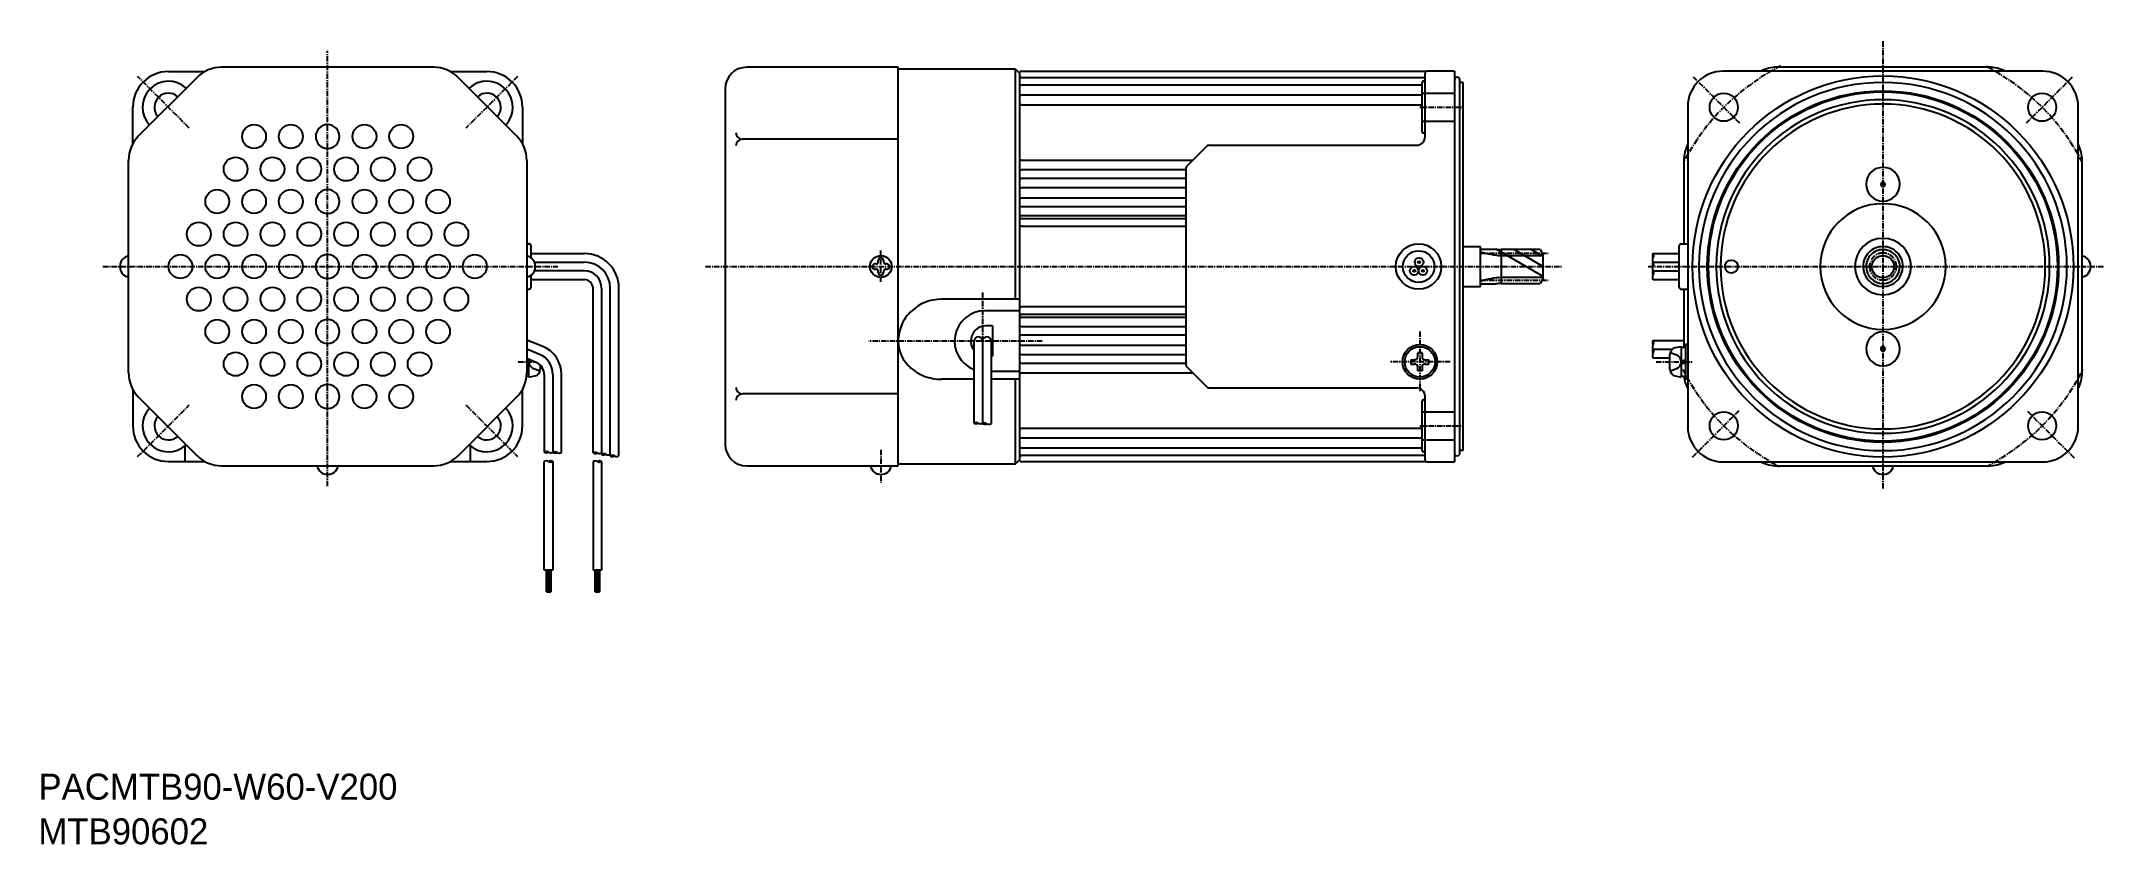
# Model space of a CAD drawing. Extents: x 66 to 542, y 18 to 203.
import ezdxf

# ---------------------------------------------------------------- set-up
doc = ezdxf.new("R2010")
doc.units = 0
doc.linetypes.add('CENTER', pattern=[2, 1.25, -0.25, 0.25, -0.25])
doc.layers.get('0').update_dxf_attribs({"linetype": 'CONTINUOUS'})
doc.layers.add('CENTER', color=1, linetype='CONTINUOUS')

msp = doc.modelspace()

# ---------------------------------------------------------------- linework, layer by layer
at = {"color": 7, "linetype": 'CONTINUOUS'}
for p, q in [((95.17, 196.28), (103.59, 196.28)), ((131.97, 197.28), (107.46, 197.28)), ((156.48, 197.28), (131.97, 197.28)), ((160.35, 196.28), (168.77, 196.28)), ((263.78, 197.28), (228.78, 197.28)), ((263.78, 105.28), (263.78, 197.28)), ((263.78, 196.93), (290.78, 196.93)), ((290.78, 196.93), (290.78, 143.73)), ((290.78, 196.93), (291.78, 195.93)), ((291.78, 195.86), (291.78, 106.63)), ((292.28, 196.36), (385.84, 196.36)), ((385.48, 181.28), (385.48, 195.88)), ((392.28, 196.38), (385.98, 196.38)), ((392.28, 196.38), (392.28, 106.18)), ((491.25, 196.38), (454.35, 196.38)), ((491.25, 197.28), (466.75, 197.28)), ((515.76, 197.28), (491.25, 197.28)), ((528.15, 196.38), (491.25, 196.38)), ((101.81, 194.94), (88.31, 181.44)), ((175.63, 181.44), (162.14, 194.94)), ((223.78, 192.28), (223.78, 110.28)), ((292.27, 194.92), (385.48, 194.92)), ((384.78, 193.11), (292.28, 193.11)), ((384.78, 190.86), (292.28, 190.86)), ((384.78, 191.3), (384.78, 193.75)), ((384.78, 184.8), (384.78, 191.3)), ((385.48, 194.05), (385.08, 194.05)), ((393.48, 108.18), (393.48, 194.38)), ((394.28, 193.78), (393.48, 193.78)), ((394.28, 108.78), (394.28, 193.78)), ((86.97, 179.66), (86.97, 188.08)), ((176.97, 188.08), (176.97, 179.66)), ((292.27, 188.64), (384.78, 188.64)), ((446.15, 188.18), (446.15, 114.38)), ((536.35, 114.38), (536.35, 188.18)), ((384.78, 182.35), (384.78, 184.8)), ((385.48, 182.05), (385.08, 182.05)), ((263.78, 180.67), (227.77, 180.67)), ((335.14, 179.13), (330.43, 174.43)), ((335.49, 179.28), (383.48, 179.28)), ((85.97, 126.77), (85.97, 175.79)), ((177.97, 175.79), (177.97, 126.77)), ((292.28, 175.86), (331.87, 175.86)), ((330.28, 173.59), (292.28, 173.59)), ((330.28, 171.57), (292.28, 171.57)), ((330.28, 128.49), (330.28, 174.07)), ((445.25, 175.79), (445.25, 156.53)), ((537.25, 126.77), (537.25, 175.79)), ((330.28, 169.44), (292.28, 169.44)), ((330.28, 167.05), (292.28, 167.05)), ((330.28, 165.1), (292.28, 165.1)), ((292.28, 163.03), (330.28, 163.03)), ((292.28, 162.36), (330.28, 162.36)), ((292.28, 160.6), (330.28, 160.6)), ((177.97, 156.53), (178.47, 156.53)), ((178.97, 153.28), (178.97, 156.03)), ((178.97, 154.28), (191.27, 154.28)), ((259.18, 152.38), (259.18, 152.68)), ((260.38, 152.68), (260.38, 152.38)), ((394.28, 155.88), (398.28, 155.88)), ((398.28, 146.68), (398.28, 155.88)), ((398.28, 155.28), (401.81, 155.28)), ((412.08, 155.18), (403.08, 155.18)), ((403.08, 153.83), (412.78, 153.83)), ((412.08, 155.18), (412.78, 153.96)), ((412.78, 148.59), (412.78, 153.96)), ((438.15, 154.28), (444.15, 154.28)), ((444.15, 146.53), (444.15, 156.03)), ((444.65, 156.53), (446.15, 156.53)), ((178.97, 146.53), (178.97, 149.28)), ((178.97, 148.28), (191.27, 148.28)), ((179.76, 152.28), (191.27, 152.28)), ((191.27, 150.28), (179.76, 150.28)), ((258.68, 151.88), (258.38, 151.88)), ((258.38, 150.68), (258.68, 150.68)), ((259.18, 149.88), (259.18, 150.18)), ((260.38, 150.18), (260.38, 149.88)), ((261.18, 151.88), (260.88, 151.88)), ((260.88, 150.68), (261.18, 150.68)), ((412.78, 148.73), (403.08, 148.73)), ((412.78, 148.59), (412.08, 147.38)), ((438.15, 152.28), (444.15, 152.28)), ((438.15, 150.28), (444.15, 150.28)), ((438.15, 148.28), (444.15, 148.28)), ((177.97, 146.03), (178.47, 146.03)), ((193.27, 108.24), (193.27, 146.28)), ((195.27, 146.28), (195.27, 107.94)), ((197.27, 107.57), (197.27, 146.28)), ((199.27, 107.57), (199.27, 146.28)), ((291.78, 143.73), (273.78, 143.73)), ((394.28, 146.68), (398.28, 146.68)), ((398.28, 147.28), (401.81, 147.28)), ((403.08, 147.38), (412.08, 147.38)), ((444.65, 146.03), (446.15, 146.03)), ((445.25, 146.03), (445.25, 132.65)), ((286.75, 141.06), (283.75, 141.06)), ((291.78, 141.06), (286.78, 141.06)), ((330.28, 141.96), (292.28, 141.96)), ((330.28, 140.2), (292.28, 140.2)), ((330.28, 139.53), (292.28, 139.53)), ((177.97, 134.39), (181.67, 132.86)), ((281.28, 134.06), (281.28, 115.12)), ((283.28, 134.06), (283.28, 115.12)), ((285.55, 137.56), (284.05, 137.56)), ((285.28, 134.06), (285.28, 115.01)), ((285.55, 137.56), (285.55, 130.56)), ((292.28, 137.46), (330.28, 137.46)), ((292.28, 135.51), (330.28, 135.51)), ((438.15, 134.23), (445.25, 134.23)), ((180.91, 131.01), (177.97, 132.23)), ((180.14, 129.16), (177.97, 130.06)), ((177.97, 129.63), (178.47, 129.54)), ((177.97, 128.92), (178.47, 128.83)), ((178.47, 125.78), (178.47, 129.85)), ((285.55, 130.56), (285.28, 130.56)), ((292.28, 133.11), (330.28, 133.11)), ((292.28, 130.99), (330.28, 130.99)), ((292.28, 128.97), (330.28, 128.97)), ((382.18, 129.78), (383.03, 129.78)), ((382.18, 129.78), (382.18, 128.78)), ((382.18, 128.78), (383.03, 128.78)), ((384.78, 131.38), (383.78, 131.38)), ((383.78, 130.53), (383.78, 131.38)), ((384.78, 131.38), (384.78, 130.53)), ((385.53, 129.78), (386.38, 129.78)), ((385.53, 128.78), (386.38, 128.78)), ((386.38, 128.78), (386.38, 129.78)), ((438.15, 132.23), (442.64, 132.23)), ((438.15, 130.23), (442.05, 130.23)), ((442.05, 127.52), (442.05, 131.04)), ((444.65, 132.78), (443.27, 132.51)), ((444.65, 132.78), (444.65, 125.78)), ((444.65, 132.65), (445.65, 132.65)), ((444.65, 129.54), (445.65, 129.73)), ((444.65, 128.83), (445.65, 129.02)), ((446.15, 133.28), (445.65, 133.28)), ((445.65, 133.28), (445.65, 125.28)), ((445.65, 132.6), (445.65, 128.82)), ((178.47, 125.9), (177.92, 125.9)), ((178.47, 125.78), (179.85, 126.04)), ((181.07, 128.56), (181.07, 127.52)), ((182, 126.39), (182, 108.44)), ((184, 126.39), (184, 108.34)), ((186, 108.34), (186, 126.39)), ((281.28, 125.25), (273.78, 125.25)), ((286.75, 127.06), (285.28, 127.06)), ((291.78, 125.25), (285.28, 125.25)), ((291.78, 127.06), (286.78, 127.06)), ((290.78, 125.25), (290.78, 105.63)), ((331.87, 126.7), (292.28, 126.7)), ((330.43, 128.13), (335.14, 123.43)), ((383.78, 127.18), (383.78, 128.03)), ((384.78, 127.18), (383.78, 127.18)), ((384.78, 128.03), (384.78, 127.18)), ((443.27, 126.04), (444.65, 125.78)), ((445.65, 125.9), (444.65, 125.9)), ((446.15, 125.28), (445.65, 125.28)), ((86.97, 122.9), (86.97, 114.48)), ((88.31, 121.11), (101.81, 107.62)), ((162.14, 107.62), (175.63, 121.11)), ((176.97, 114.48), (176.97, 122.9)), ((263.78, 121.89), (227.77, 121.89)), ((335.49, 123.28), (383.48, 123.28)), ((384.78, 117.76), (384.78, 120.21)), ((385.48, 120.51), (385.08, 120.51)), ((385.48, 106.68), (385.48, 121.28)), ((384.78, 111.26), (384.78, 117.76)), ((98.97, 109.86), (98.97, 106.28)), ((164.97, 106.28), (164.97, 109.86)), ((292.27, 111.7), (384.78, 111.7)), ((384.78, 113.92), (292.28, 113.92)), ((384.78, 108.81), (384.78, 111.26)), ((95.17, 106.28), (103.59, 106.28)), ((107.46, 105.28), (129.52, 105.28)), ((129.52, 105.28), (131.97, 105.28)), ((131.97, 105.28), (134.42, 105.28)), ((134.42, 105.28), (156.48, 105.28)), ((160.35, 106.28), (168.77, 106.28)), ((182, 81.18), (182, 106.27)), ((184, 106.27), (184, 81.18)), ((193.27, 106.27), (193.27, 81.18)), ((195.27, 106.27), (195.27, 81.18)), ((228.78, 105.28), (263.78, 105.28)), ((290.78, 105.63), (263.78, 105.63)), ((290.78, 105.63), (291.78, 106.63)), ((292.28, 109.44), (384.78, 109.44)), ((385.48, 107.64), (292.28, 107.64)), ((385.84, 106.2), (292.28, 106.2)), ((385.48, 108.51), (385.08, 108.51)), ((385.98, 106.18), (392.28, 106.18)), ((394.28, 108.78), (393.48, 108.78)), ((454.35, 106.18), (491.25, 106.18)), ((466.75, 105.28), (491.25, 105.28)), ((491.25, 106.18), (528.15, 106.18)), ((491.25, 105.28), (515.76, 105.28)), ((184, 81.18), (182, 81.18)), ((182.5, 76.18), (182.5, 81.18)), ((183.5, 81.18), (183.5, 76.18)), ((195.27, 81.18), (193.27, 81.18)), ((193.77, 76.18), (193.77, 81.18)), ((194.77, 81.18), (194.77, 76.18)), ((182.5, 76.18), (183.5, 76.18)), ((193.77, 76.18), (194.77, 76.18))]:
    msp.add_line(p, q, dxfattribs=at)
at = {"color": 3, "linetype": 'CONTINUOUS'}
for p, q in [((384.78, 191.3), (392.28, 191.3)), ((384.78, 184.8), (392.28, 184.8)), ((412.78, 148.97), (401.87, 155.27)), ((403.08, 155.18), (403.08, 147.38)), ((406.03, 155.18), (412.78, 151.28)), ((410.03, 155.18), (412.78, 153.59)), ((443.62, 130.8), (442.09, 131.38)), ((179.5, 127.76), (181.03, 127.18)), ((442.09, 127.18), (443.62, 127.76)), ((384.78, 117.76), (392.28, 117.76)), ((384.78, 111.26), (392.28, 111.26)), ((182.5, 81.04), (182.63, 81.18)), ((182.5, 80.9), (182.77, 81.18)), ((182.5, 80.76), (182.92, 81.18)), ((182.5, 80.62), (183.06, 81.18)), ((182.5, 80.48), (183.2, 81.18)), ((182.5, 80.34), (183.34, 81.18)), ((182.5, 80.19), (183.48, 81.18)), ((182.5, 80.05), (183.5, 81.05)), ((193.77, 81.14), (193.8, 81.18)), ((193.77, 81), (193.95, 81.18)), ((193.77, 80.86), (194.09, 81.18)), ((193.77, 80.72), (194.23, 81.18)), ((193.77, 80.58), (194.37, 81.18)), ((193.77, 80.44), (194.51, 81.18)), ((193.77, 80.3), (194.65, 81.18)), ((193.77, 80.15), (194.77, 81.15)), ((193.77, 80.01), (194.77, 81.01)), ((182.5, 79.91), (183.5, 80.91)), ((182.5, 79.77), (183.5, 80.77)), ((182.5, 79.63), (183.5, 80.63)), ((182.5, 79.49), (183.5, 80.49)), ((182.5, 79.35), (183.5, 80.35)), ((182.5, 79.2), (183.5, 80.2)), ((182.5, 79.06), (183.5, 80.06)), ((182.5, 78.92), (183.5, 79.92)), ((182.5, 78.78), (183.5, 79.78)), ((182.5, 78.64), (183.5, 79.64)), ((182.5, 78.5), (183.5, 79.5)), ((182.5, 78.36), (183.5, 79.36)), ((182.5, 78.21), (183.5, 79.21)), ((182.5, 78.07), (183.5, 79.07)), ((182.5, 77.93), (183.5, 78.93)), ((182.5, 77.79), (183.5, 78.79)), ((182.5, 77.65), (183.5, 78.65)), ((182.5, 77.51), (183.5, 78.51)), ((182.5, 77.37), (183.5, 78.37)), ((182.5, 77.22), (183.5, 78.22)), ((182.5, 77.08), (183.5, 78.08)), ((182.5, 76.94), (183.5, 77.94)), ((182.5, 76.8), (183.5, 77.8)), ((182.5, 76.66), (183.5, 77.66)), ((182.5, 76.52), (183.5, 77.52)), ((182.5, 76.38), (183.5, 77.38)), ((182.5, 76.23), (183.5, 77.23)), ((182.58, 76.18), (183.5, 77.09)), ((182.72, 76.18), (183.5, 76.95)), ((182.86, 76.18), (183.5, 76.81)), ((183.01, 76.18), (183.5, 76.67)), ((183.15, 76.18), (183.5, 76.53)), ((183.29, 76.18), (183.5, 76.39)), ((183.43, 76.18), (183.5, 76.24)), ((193.77, 79.87), (194.77, 80.87)), ((193.77, 79.73), (194.77, 80.73)), ((193.77, 79.59), (194.77, 80.59)), ((193.77, 79.45), (194.77, 80.45)), ((193.77, 79.31), (194.77, 80.31)), ((193.77, 79.16), (194.77, 80.16)), ((193.77, 79.02), (194.77, 80.02)), ((193.77, 78.88), (194.77, 79.88)), ((193.77, 78.74), (194.77, 79.74)), ((193.77, 78.6), (194.77, 79.6)), ((193.77, 78.46), (194.77, 79.46)), ((193.77, 78.32), (194.77, 79.32)), ((193.77, 78.17), (194.77, 79.17)), ((193.77, 78.03), (194.77, 79.03)), ((193.77, 77.89), (194.77, 78.89)), ((193.77, 77.75), (194.77, 78.75)), ((193.77, 77.61), (194.77, 78.61)), ((193.77, 77.47), (194.77, 78.47)), ((193.77, 77.33), (194.77, 78.33)), ((193.77, 77.18), (194.77, 78.18)), ((193.77, 77.04), (194.77, 78.04)), ((193.77, 76.9), (194.77, 77.9)), ((193.77, 76.76), (194.77, 77.76)), ((193.77, 76.62), (194.77, 77.62)), ((193.77, 76.48), (194.77, 77.48)), ((193.77, 76.34), (194.77, 77.34)), ((193.77, 76.19), (194.77, 77.19)), ((193.9, 76.18), (194.77, 77.05)), ((194.04, 76.18), (194.77, 76.91)), ((194.18, 76.18), (194.77, 76.77)), ((194.32, 76.18), (194.77, 76.63)), ((194.46, 76.18), (194.77, 76.49)), ((194.6, 76.18), (194.77, 76.35)), ((194.74, 76.18), (194.77, 76.2))]:
    msp.add_line(p, q, dxfattribs=at)
at = {"color": 7, "linetype": 'CONTINUOUS'}
for points in [[(273.78, 143.73, 0.188413), (266.84, 141.01, 0.108828), (264.51, 137.68, 0.097259), (263.78, 134.06)], [(263.78, 134.06, 0.033008), (263.85, 133.04, 0.052298), (264.24, 131.44, 0.034774), (264.69, 130.39, 0.031243), (265.24, 129.48, 0.026946), (265.83, 128.72, 0.026734), (266.5, 128.02, 0.028412), (267.35, 127.32, 0.025251), (268.18, 126.76, 0.02159), (268.98, 126.34, 0.008161), (269.28, 126.19)], [(273.28, 125.26, 0.001575), (273.35, 125.26, 0.001472), (273.42, 125.26, 0.007824), (273.78, 125.25)]]:
    msp.add_lwpolyline(points, format="xyb", dxfattribs=at)
for centre, radius in [((491.25, 151.28), 44), ((491.25, 151.28), 40.57), ((491.25, 151.28), 40.3), ((454.48, 188.05), 3.25), ((528.02, 188.05), 3.25), ((114.97, 181.28), 2.75), ((123.47, 181.28), 2.75), ((140.47, 181.28), 2.75), ((148.97, 181.28), 2.75), ((110.72, 173.78), 2.75), ((119.22, 173.78), 2.75), ((127.72, 173.78), 2.75), ((136.22, 173.78), 2.75), ((144.72, 173.78), 2.75), ((153.22, 173.78), 2.75), ((106.47, 166.28), 2.75), ((114.97, 166.28), 2.75), ((123.47, 166.28), 2.75), ((140.47, 166.28), 2.75), ((148.97, 166.28), 2.75), ((157.47, 166.28), 2.75), ((102.22, 158.78), 2.75), ((110.72, 158.78), 2.75), ((119.22, 158.78), 2.75), ((127.72, 158.78), 2.75), ((136.22, 158.78), 2.75), ((144.72, 158.78), 2.75), ((153.22, 158.78), 2.75), ((161.72, 158.78), 2.75), ((97.97, 151.28), 2.75), ((106.47, 151.28), 2.75), ((114.97, 151.28), 2.75), ((123.47, 151.28), 2.75), ((140.47, 151.28), 2.75), ((148.97, 151.28), 2.75), ((157.47, 151.28), 2.75), ((165.97, 151.28), 2.75), ((259.78, 151.28), 2.5), ((383.98, 151.28), 5.25), ((383.98, 151.28), 3.65), ((384.08, 152.28), 1), ((384.08, 152.28), 0.25), ((384.08, 152.28), 0.2), ((456.25, 151.28), 1.5), ((491.25, 151.28), 2.55), ((382.98, 150.28), 1), ((382.98, 150.28), 0.25), ((382.98, 150.28), 0.2), ((382.98, 150.28), 0.15), ((382.98, 150.28), 0.1), ((384.08, 152.28), 0.15), ((384.08, 152.28), 0.1), ((384.98, 150.28), 1), ((384.98, 150.28), 0.25), ((384.98, 150.28), 0.2), ((384.98, 150.28), 0.15), ((384.98, 150.28), 0.1), ((102.22, 143.78), 2.75), ((110.72, 143.78), 2.75), ((119.22, 143.78), 2.75), ((127.72, 143.78), 2.75), ((136.22, 143.78), 2.75), ((144.72, 143.78), 2.75), ((153.22, 143.78), 2.75), ((161.72, 143.78), 2.75), ((106.47, 136.28), 2.75), ((114.97, 136.28), 2.75), ((123.47, 136.28), 2.75), ((140.47, 136.28), 2.75), ((148.97, 136.28), 2.75), ((157.47, 136.28), 2.75), ((110.72, 128.78), 2.75), ((119.22, 128.78), 2.75), ((127.72, 128.78), 2.75), ((136.22, 128.78), 2.75), ((144.72, 128.78), 2.75), ((153.22, 128.78), 2.75), ((384.28, 129.28), 4), ((384.28, 129.28), 3.5), ((114.97, 121.28), 2.75), ((123.47, 121.28), 2.75), ((140.47, 121.28), 2.75), ((148.97, 121.28), 2.75), ((454.48, 114.51), 3.25), ((528.02, 114.51), 3.25)]:
    msp.add_circle(centre, radius, dxfattribs=at)
for centre, radius, start, end in [((95.17, 188.08), 8.2, 90, 180), ((107.46, 189.28), 8, 90, 135), ((156.48, 189.28), 8, 45, 90), ((168.77, 188.08), 8.2, 0, 90), ((228.78, 192.28), 5, 89.9989, 179.9989), ((292.28, 195.86), 0.5, 90.0002, 180), ((385.98, 195.88), 0.5, 90, 180), ((454.35, 188.18), 8.2, 90, 180), ((466.75, 189.28), 8, 90, 117.4392), ((515.76, 189.28), 8, 62.5608, 90), ((528.15, 188.18), 8.2, 0, 90), ((95.2, 188.05), 6, 46.911, 223.089), ((95.2, 188.05), 3.25, 48.5295, 221.4705), ((168.74, 188.05), 6, 316.911, 133.089), ((168.74, 188.05), 3.25, 318.5295, 131.4705), ((292.28, 194.42), 0.5, 90, 179.9885), ((292.28, 192.61), 0.5, 90, 180), ((292.28, 190.36), 0.5, 90, 180), ((385.08, 193.75), 0.3, 90, 180), ((392.88, 194.38), 0.6, 0, 180), ((491.25, 151.28), 42.5, 89.9999, 269.9999), ((491.25, 151.28), 42.5, 270.0001, 90.0001), ((292.28, 188.14), 0.5, 90.0115, 180), ((491.25, 151.28), 38.5, 89.9999, 269.9999), ((491.25, 151.28), 37.5, 90, 270), ((491.25, 151.28), 38.5, 270.0001, 90.0001), ((491.25, 151.28), 37.5, 89.9999, 90), ((491.25, 151.28), 37.5, 270, 90), ((491.25, 151.28), 37.5, 90, 90.0001), ((93.97, 175.79), 8, 135, 180), ((131.97, 181.28), 2.75, 90, 270), ((131.97, 181.28), 2.75, 270, 90), ((169.97, 175.79), 8, 0, 45), ((227.77, 182.17), 1.5, 180, 270), ((383.48, 181.28), 2, 270, 0), ((385.08, 182.35), 0.3, 180, 270), ((227.77, 179.17), 1.5, 90, 180), ((335.49, 178.78), 0.5, 90, 135), ((453.25, 175.79), 8, 152.5607, 180), ((529.25, 175.79), 8, 0, 27.4393), ((292.28, 175.36), 0.5, 90, 180), ((292.28, 173.09), 0.5, 90, 180), ((292.28, 171.07), 0.5, 90, 180), ((330.78, 174.07), 0.5, 135, 180), ((491.25, 170.28), 3.9, 89.9999, 269.9999), ((491.25, 170.28), 3.9, 270.0001, 90.0001), ((131.97, 166.28), 2.75, 90, 180), ((131.97, 166.28), 2.75, 0, 90), ((292.28, 168.94), 0.5, 90, 180), ((292.28, 166.55), 0.5, 90, 180), ((491.25, 170.28), 0.5, 89.9978, 270.0021), ((491.25, 170.28), 0.5, 269.9979, 90.0022), ((131.97, 166.28), 2.75, 180, 270), ((131.97, 166.28), 2.75, 270, 0), ((292.28, 164.6), 0.5, 90, 180), ((292.28, 162.53), 0.5, 90, 180), ((292.28, 161.86), 0.5, 90, 180), ((491.25, 151.28), 14.5, 89.9999, 269.9999), ((491.25, 151.28), 14.5, 270.0001, 90.0001), ((292.28, 160.1), 0.5, 90, 180), ((491.25, 151.28), 6.5, 89.9999, 269.9999), ((491.25, 151.28), 6.5, 270.0001, 90.0001), ((86.47, 151.28), 2.5, 101.5374, 258.4631), ((131.97, 151.28), 2.75, 90, 270), ((131.97, 151.28), 2.75, 270, 90), ((177.47, 151.28), 2.5, 281.5369, 78.4626), ((178.47, 156.03), 0.5, 0, 90), ((191.27, 146.28), 8, 0, 90), ((259.78, 152.68), 0.6, 0, 180), ((403.88, 171.65), 17.84, 251.7329, 267.4587), ((403.88, 173), 17.84, 263.3489, 267.4587), ((444.65, 156.03), 0.5, 90, 180), ((491.25, 151.28), 4.6, 89.9999, 180), ((491.25, 151.28), 3.9, 89.9999, 180), ((491.25, 151.28), 4.6, 0, 90.0001), ((491.25, 151.28), 3.9, 0, 90.0001), ((536.75, 151.28), 2.5, 0, 78.4631), ((191.27, 146.28), 6, 0, 90), ((191.27, 146.28), 4, 0, 90), ((191.27, 146.28), 2, 0, 90), ((258.38, 151.28), 0.6, 90, 270), ((258.68, 152.38), 0.5, 270, 0), ((258.68, 150.18), 0.5, 0, 90), ((259.78, 149.88), 0.6, 180, 0), ((260.88, 152.38), 0.5, 180, 270), ((260.88, 150.18), 0.5, 90, 180), ((261.18, 151.28), 0.6, 270, 90), ((403.88, 130.91), 17.84, 92.5413, 108.2671), ((491.25, 151.28), 4.6, 180, 269.9999), ((491.25, 151.28), 3.9, 180, 269.9999), ((491.25, 151.28), 4.6, 270.0001, 0), ((491.25, 151.28), 3.9, 270.0001, 0), ((536.75, 151.28), 2.5, 281.5369, 360), ((178.47, 146.53), 0.5, 270, 0), ((403.88, 129.56), 17.84, 92.5413, 96.6511), ((444.65, 146.53), 0.5, 180, 270), ((131.97, 136.28), 2.75, 90, 270), ((131.97, 136.28), 2.75, 270, 90), ((283.78, 134.06), 7, 90, 249.076), ((292.28, 142.46), 0.5, 180, 270), ((292.28, 140.7), 0.5, 180, 270), ((292.28, 140.03), 0.5, 180, 270), ((284.05, 134.06), 3.5, 90, 217.7133), ((282.28, 134.06), 1, 0, 180), ((284.28, 134.06), 1, 0, 180), ((292.28, 137.96), 0.5, 180, 270), ((292.28, 136.01), 0.5, 180, 270), ((292.28, 133.61), 0.5, 180, 270), ((491.25, 132.28), 3.9, 89.9999, 269.9999), ((491.25, 132.28), 3.9, 270.0001, 90.0001), ((179, 126.39), 3, 359.9981, 67.5031), ((179, 126.39), 5, 359.9977, 67.5023), ((179, 126.39), 7, 359.9984, 67.5023), ((292.28, 131.49), 0.5, 180, 270), ((292.28, 129.47), 0.5, 180, 270), ((383.03, 130.53), 0.75, 270, 0), ((383.03, 128.03), 0.75, 0, 90), ((385.53, 130.53), 0.75, 180, 270), ((385.53, 128.03), 0.75, 90, 180), ((443.55, 131.04), 1.5, 100.8863, 180), ((491.25, 132.28), 0.5, 90.0021, 269.9978), ((491.25, 132.28), 0.5, 270.0022, 89.9979), ((93.97, 126.77), 8, 180, 225), ((131.97, 121.28), 2.75, 90, 270), ((131.97, 121.28), 2.75, 270, 90), ((169.97, 126.77), 8, 315, 0), ((179.57, 127.52), 1.5, 280.8867, 0), ((274.08, 137.75), 12.52, 247.454, 266.3353), ((292.28, 127.2), 0.5, 180, 270), ((330.78, 128.49), 0.5, 180, 225), ((443.55, 127.52), 1.5, 180, 259.1133), ((453.25, 126.77), 8, 186.2199, 207.4393), ((529.25, 126.77), 8, 332.5607, 0), ((227.77, 123.39), 1.5, 180, 270), ((227.77, 120.39), 1.5, 90, 180), ((335.49, 123.78), 0.5, 225, 270), ((383.48, 121.28), 2, 0, 90), ((385.08, 120.21), 0.3, 90, 180), ((95.17, 114.48), 8.2, 180, 270), ((95.2, 114.51), 6, 136.911, 313.089), ((95.2, 114.51), 3.25, 138.5295, 311.4705), ((168.74, 114.51), 6, 226.911, 43.089), ((168.74, 114.51), 3.25, 228.5295, 41.4705), ((168.77, 114.48), 8.2, 270, 0), ((292.28, 114.42), 0.5, 180, 269.9885), ((454.35, 114.38), 8.2, 180, 270), ((528.15, 114.38), 8.2, 270, 0), ((228.78, 110.28), 5, 180, 270), ((292.28, 112.2), 0.5, 180, 270), ((292.28, 109.94), 0.5, 180, 270), ((107.46, 113.28), 8, 225, 270), ((131.97, 105.78), 2.5, 191.5369, 270), ((131.97, 105.78), 2.5, 270, 348.4631), ((156.48, 113.28), 8, 270, 315), ((259.78, 105.78), 2.5, 191.5369, 348.4631), ((292.28, 108.14), 0.5, 180.0115, 270), ((292.28, 106.7), 0.5, 180, 269.9998), ((385.08, 108.81), 0.3, 180, 270), ((385.98, 106.68), 0.5, 180, 270), ((392.88, 108.18), 0.6, 179.9905, 0), ((466.75, 113.28), 8, 242.5608, 270), ((491.25, 105.78), 2.5, 191.5369, 270), ((491.25, 105.78), 2.5, 270, 348.4631), ((515.76, 113.28), 8, 270, 297.4392)]:
    msp.add_arc(centre, radius, start, end, dxfattribs=at)
at = {"color": 3, "linetype": 'CONTINUOUS'}
for centre, radius, start, end in [((439.02, 153.78), 1, 150, 210), ((439.02, 152.78), 1, 150, 210), ((437.29, 153.78), 1, 330, 30), ((439.02, 151.78), 1, 150, 210), ((439.02, 150.78), 1, 150, 210), ((439.02, 149.78), 1, 150, 210), ((439.02, 148.78), 1, 150, 210), ((437.29, 151.78), 1, 330, 30), ((437.29, 149.78), 1, 330, 30), ((439.02, 133.73), 1, 150, 210), ((437.29, 133.73), 1, 330, 30), ((180.08, 129.28), 1.63, 160.5491, 249.1588), ((439.02, 132.73), 1, 150, 210), ((439.02, 131.73), 1, 150, 210), ((439.02, 130.73), 1, 150, 210), ((437.29, 131.73), 1, 330, 30), ((443.04, 129.28), 1.63, 290.8412, 69.1604), ((281.78, 114.26), 1, 59.9993, 120.0007), ((281.78, 115.99), 1, 239.9993, 300.0007), ((282.78, 115.99), 1, 239.9993, 300.0007), ((283.78, 114.14), 1, 60.0042, 120.0057), ((283.78, 115.87), 1, 239.9993, 300.0007), ((284.78, 115.87), 1, 239.9993, 300.0007), ((182.5, 107.57), 1, 59.9993, 120.0007), ((182.5, 109.31), 1, 239.9993, 300.0007), ((182.5, 105.4), 1, 60.0021, 119.9979), ((183.5, 109.31), 1, 239.9993, 300.0007), ((183.5, 105.4), 1, 60.0042, 120.0057), ((183.5, 107.13), 1, 239.9993, 300.0007), ((184.5, 107.48), 1, 59.9993, 120.0007), ((184.5, 109.21), 1, 239.9993, 300.0007), ((185.5, 109.21), 1, 239.9993, 300.0007), ((193.77, 107.38), 1, 60.0042, 120.0057), ((193.77, 109.11), 1, 239.9993, 300.0007), ((193.77, 105.4), 1, 59.9993, 120.0007), ((194.77, 109.11), 1, 239.9993, 300.0007), ((194.77, 105.4), 1, 59.9993, 120.0007), ((194.77, 107.13), 1, 239.9993, 300.0007), ((195.77, 107.08), 1, 59.9993, 120.0057), ((195.77, 108.81), 1, 239.9993, 300.0007), ((196.77, 108.81), 1, 239.9993, 300.0007), ((197.77, 106.7), 1, 59.9993, 120.0007), ((197.77, 108.43), 1, 239.9993, 300.0007), ((198.77, 108.43), 1, 239.9993, 300.0007)]:
    msp.add_arc(centre, radius, start, end, dxfattribs=at)
at = {"layer": 'CENTER', "color": 1, "linetype": 'CENTER'}
for p, q in [((131.97, 100.58), (131.97, 201.08)), ((491.25, 203.28), (491.25, 99.78)), ((100.02, 183.23), (88.08, 195.17)), ((175.86, 195.17), (163.92, 183.23)), ((458.18, 184.35), (447.52, 195.02)), ((534.99, 195.02), (524.33, 184.35)), ((384.25, 188.05), (393.92, 188.05)), ((259.78, 147.73), (259.78, 154.95)), ((398.28, 154.4), (413.91, 154.4)), ((80.07, 151.28), (185.14, 151.28)), ((219.27, 151.28), (416.98, 151.28)), ((398.28, 148.16), (413.91, 148.16)), ((436.98, 151.28), (542.25, 151.28)), ((283.28, 145.29), (283.28, 123.72)), ((297.06, 134.06), (256.98, 134.06)), ((384.28, 136.28), (384.28, 122.28)), ((175.96, 129.28), (179.86, 129.28)), ((391.28, 129.28), (377.28, 129.28)), ((438.87, 129.28), (447.17, 129.28)), ((88.08, 107.39), (100.02, 119.32)), ((163.92, 119.32), (175.86, 107.39)), ((384.27, 114.51), (393.8, 114.51)), ((457.98, 118), (447.04, 107.06)), ((535.47, 107.06), (524.53, 118)), ((259.78, 108.96), (259.78, 101.34))]:
    msp.add_line(p, q, dxfattribs=at)
for radius, start, end in [(52, 117.0431, 152.29), (52, 27.71, 62.9569), (3.12, 89.9926, 180), (3.12, 0, 90.0074), (3.12, 180, 270.0073), (3.12, 269.9927, 0), (52, 207.2141, 242.6598), (52, 297.3402, 332.7859)]:
    msp.add_arc((491.25, 151.28), radius, start, end, dxfattribs=at)

# ---------------------------------------------------------------- texts
at = {"color": 7, "linetype": 'CONTINUOUS'}
for s, p in [('PACMTB90-W60-V200', (65.16, 28.21)), ('MTB90602', (65.16, 17.9))]:
    msp.add_text(s, height=6, dxfattribs=at).set_placement(p)

doc.saveas('drawing.dxf')
